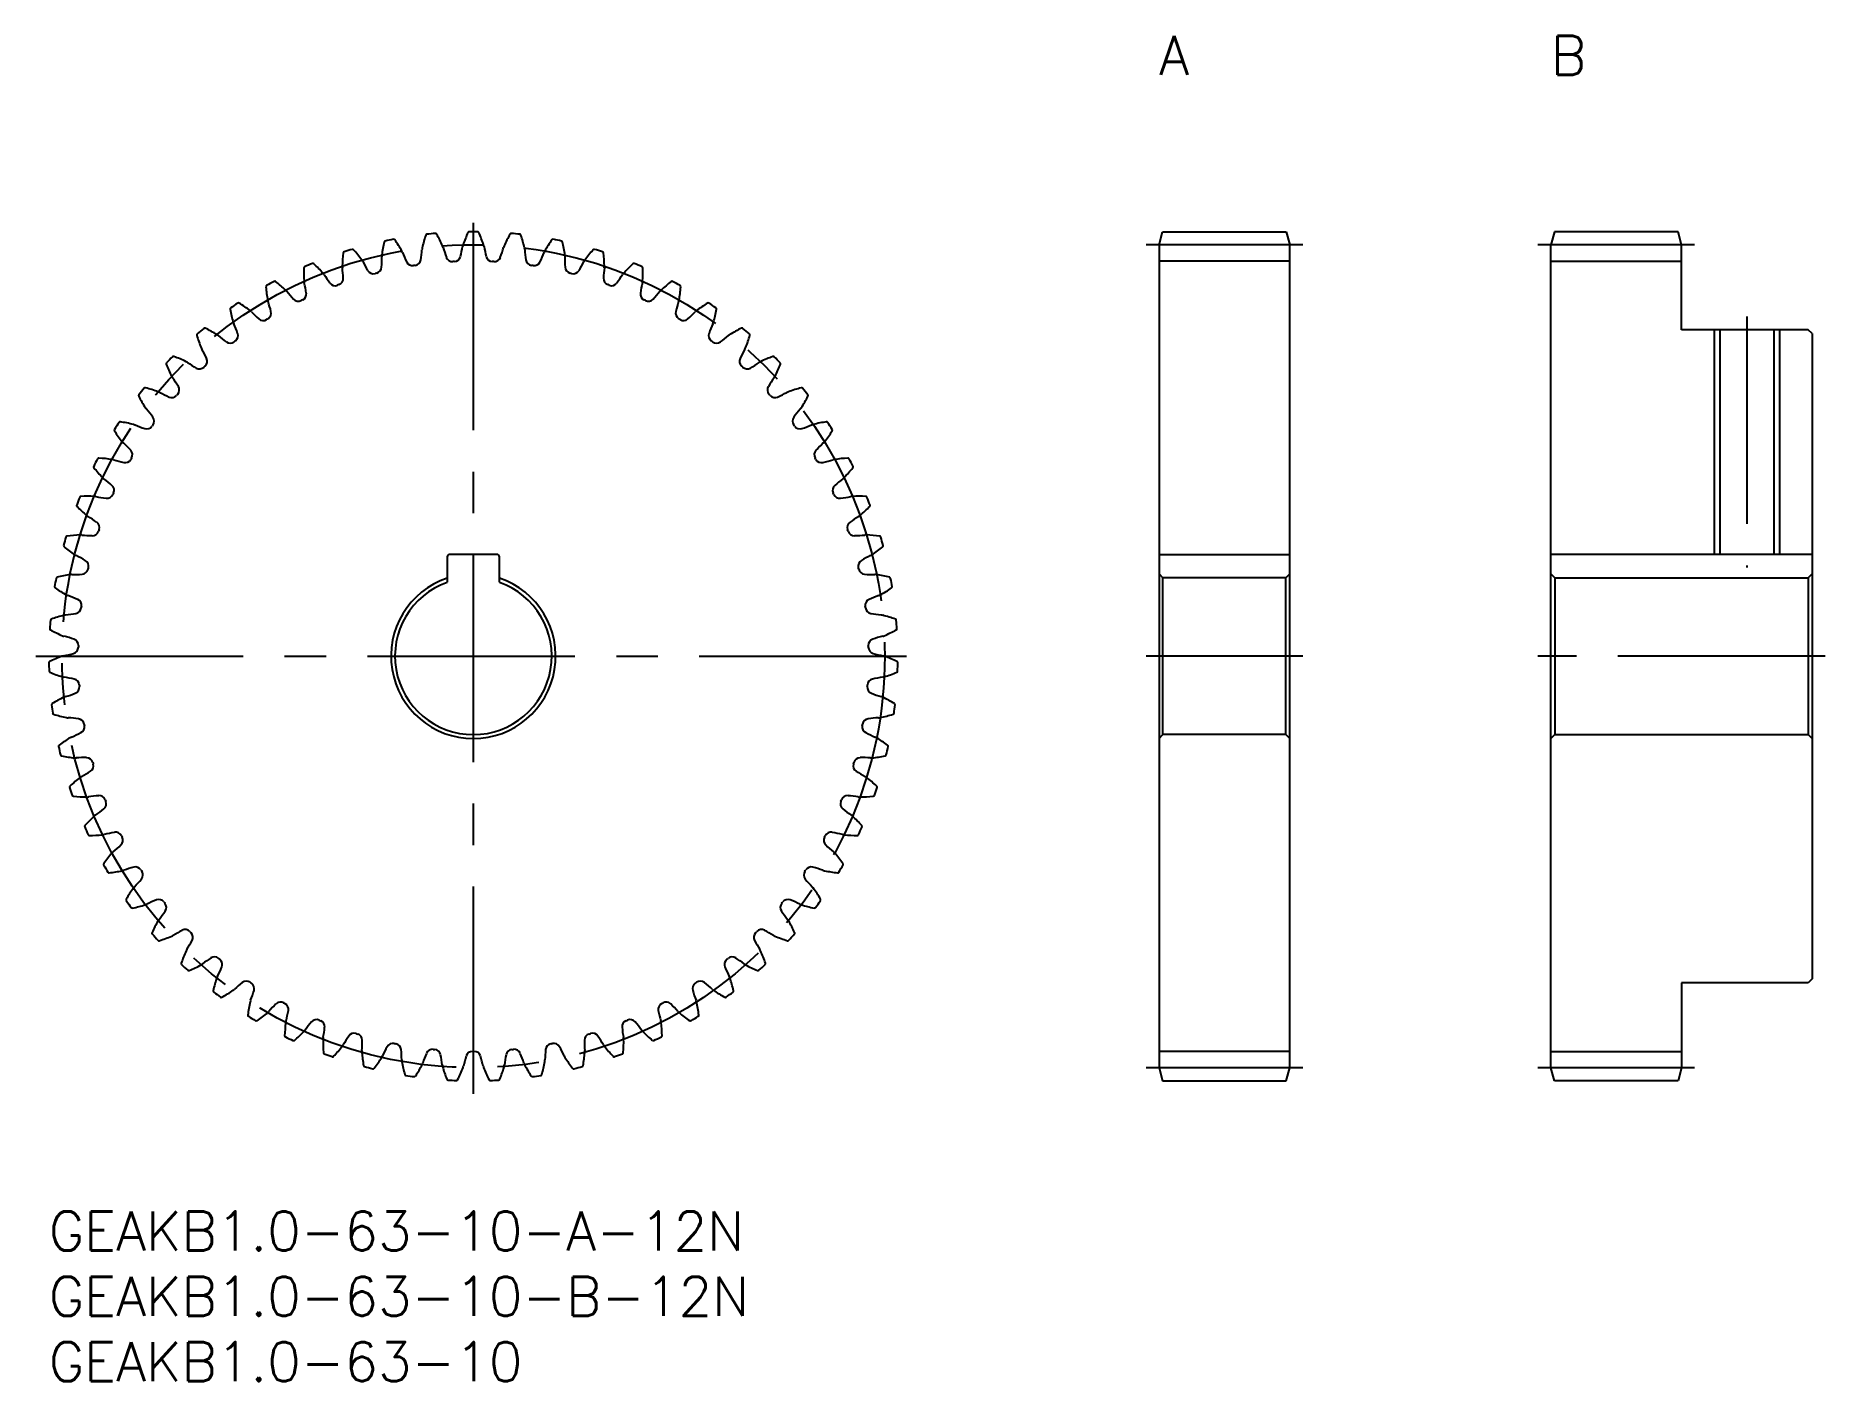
# Model space of a CAD drawing. Extents: x -1 to 136, y -13 to 90.
import ezdxf

# ---------------------------------------------------------------- set-up
doc = ezdxf.new("R2010")
doc.units = 0
doc.header["$LTSCALE"] = 0.5
doc.linetypes.add('CENTER', pattern=[50.8, 31.75, -6.35, 6.35, -6.35])
for name, color, linetype in [('MSM_CENTER', 1, 'CENTER'), ('MSM_CONTINUOUS', 7, 'CONTINUOUS'), ('MSM_NARROW', 5, 'CONTINUOUS'), ('MSM_PART_NUMBER', 7, 'CONTINUOUS')]:
    doc.layers.add(name, color=color, linetype=linetype)
doc.styles.get("Standard").update_dxf_attribs({"font": 'txt.shx', "height": 1, "bigfont": 'bigfont.shx'})

# ---------------------------------------------------------------- blocks, each defined once
blk = doc.blocks.new('*U2')
at = {"layer": 'MSM_PART_NUMBER'}
blk.add_text('GEAKB1.0-63-10-A-12N', height=3, dxfattribs=at).set_placement((0, -3))
blk = doc.blocks.new('*U3')
at = {"layer": 'MSM_PART_NUMBER'}
blk.add_text('GEAKB1.0-63-10-B-12N', height=3, dxfattribs=at).set_placement((0, -8))
blk = doc.blocks.new('*U4')
at = {"layer": 'MSM_PART_NUMBER'}
blk.add_text('GEAKB1.0-63-10', height=3, dxfattribs=at).set_placement((0, -13))
blk = doc.blocks.new('*U5')
at = {"layer": 'MSM_PART_NUMBER'}
blk.add_text('A', height=3, dxfattribs=at).set_placement((85, 87))
blk = doc.blocks.new('*U6')
at = {"layer": 'MSM_PART_NUMBER'}
blk.add_text('B', height=3, dxfattribs=at).set_placement((115, 87))

msp = doc.modelspace()

# ---------------------------------------------------------------- linework, layer by layer
at = {"layer": 'MSM_CENTER'}
for p, q in [((32.5, 9), (32.5, 76)), ((96, 74), (84, 74)), ((126, 74), (114, 74)), ((130, 68.5), (130, 49.3)), ((-1, 42.5), (66, 42.5)), ((96, 42.5), (84, 42.5)), ((136, 42.5), (114, 42.5)), ((96, 11), (84, 11)), ((126, 11), (114, 11))]:
    msp.add_line(p, q, dxfattribs=at)
msp.add_circle((32.5, 42.5), 31.5, dxfattribs=at)
at = {"layer": 'MSM_CONTINUOUS'}
for p, q in [((85, 74), (85.27, 75)), ((85, 74), (85, 11)), ((85.27, 75), (94.73, 75)), ((94.73, 75), (95, 74)), ((95, 11), (95, 74)), ((115.27, 75), (115, 74)), ((115, 11), (115, 74)), ((124.73, 75), (115.27, 75)), ((125, 74), (124.73, 75)), ((125, 67.5), (125, 74)), ((95, 72.75), (85, 72.75)), ((115, 72.75), (125, 72.75)), ((134.7, 67.5), (125, 67.5)), ((127.93, 67.5), (127.93, 50.3)), ((132.07, 67.5), (132.07, 50.3)), ((135, 67.2), (134.7, 67.5)), ((135, 67.2), (135, 17.8)), ((30.5, 50.1), (30.5, 48.16)), ((34.3, 50.3), (30.7, 50.3)), ((34.5, 48.16), (34.5, 50.1)), ((85, 50.3), (95, 50.3)), ((135, 50.3), (115, 50.3)), ((85, 48.8), (85.3, 48.5)), ((85.3, 36.5), (85.3, 48.5)), ((94.7, 48.5), (85.3, 48.5)), ((94.7, 48.5), (95, 48.8)), ((94.7, 36.5), (94.7, 48.5)), ((115.3, 48.5), (115, 48.8)), ((115.3, 48.5), (115.3, 36.5)), ((115.3, 48.5), (134.7, 48.5)), ((135, 48.8), (134.7, 48.5)), ((134.7, 48.5), (134.7, 36.5)), ((85, 36.2), (85.3, 36.5)), ((94.7, 36.5), (85.3, 36.5)), ((94.7, 36.5), (95, 36.2)), ((115.3, 36.5), (115, 36.2)), ((115.3, 36.5), (134.7, 36.5)), ((135, 36.2), (134.7, 36.5)), ((125, 17.5), (125, 11)), ((134.7, 17.5), (125, 17.5)), ((135, 17.8), (134.7, 17.5)), ((95, 12.25), (85, 12.25)), ((85, 11), (85.27, 10)), ((94.73, 10), (95, 11)), ((115, 12.25), (125, 12.25)), ((115.27, 10), (115, 11)), ((125, 11), (124.73, 10)), ((85.27, 10), (94.73, 10)), ((124.73, 10), (115.27, 10))]:
    msp.add_line(p, q, dxfattribs=at)
for centre, radius, start, end in [((35.91, 71.9), 10.5, 167.2944, 172.8571), ((25.76, 74.19), 0.1, 101.9994, 167.2945), ((32.5, 42.5), 32.5, 100.8573, 101.9998), ((26.4, 74.32), 0.1, 35.5627, 100.8573), ((17.94, 68.27), 10.5, 30, 35.5627), ((38.82, 71.42), 10.5, 161.5802, 167.1429), ((28.95, 74.71), 0.1, 96.2851, 161.5802), ((32.5, 42.5), 32.5, 95.143, 96.2855), ((29.6, 74.77), 0.1, 29.8484, 95.143), ((20.58, 69.59), 10.5, 24.2857, 29.8484), ((32.5, 73.73), 0.828, 161.4283, 170.2392), ((41.67, 70.65), 10.5, 155.8659, 161.4286), ((32.18, 74.9), 0.1, 90.5712, 155.8659), ((32.5, 42.5), 32.5, 89.4288, 90.5712), ((32.82, 74.9), 0.1, 24.1341, 89.4288), ((23.33, 70.65), 10.5, 18.5714, 24.1341), ((32.5, 73.73), 0.828, 9.7608, 18.5717), ((44.42, 69.59), 10.5, 150.1516, 155.7143), ((35.4, 74.77), 0.1, 84.857, 150.1516), ((32.5, 42.5), 32.5, 83.7145, 84.857), ((36.05, 74.71), 0.1, 18.4198, 83.7145), ((26.18, 71.42), 10.5, 12.8571, 18.4198), ((47.06, 68.27), 10.5, 144.4373, 150), ((38.6, 74.32), 0.1, 79.1423, 144.4373), ((32.5, 42.5), 32.5, 78.0002, 79.1427), ((39.24, 74.19), 0.1, 12.7056, 78.0002), ((29.09, 71.9), 10.5, 7.1429, 12.7056), ((32.96, 72.1), 10.5, 173.0087, 178.5714), ((22.64, 73.36), 0.1, 107.7141, 173.0088), ((32.5, 42.5), 32.5, 106.5716, 107.7141), ((23.26, 73.55), 0.1, 41.277, 106.5716), ((15.44, 66.69), 10.5, 35.7143, 41.277), ((23.3, 72.34), 0.828, 26.9037, 35.7145), ((32.68, 77.1), 9.69, 206.9035, 211.6005), ((26.31, 73.11), 0.828, 172.8569, 181.6678), ((15.8, 72.8), 9.69, 356.971, 1.668), ((26.31, 73.11), 0.828, 21.1894, 30.0002), ((36.12, 76.91), 9.69, 201.1892, 205.8862), ((27.85, 72.9), 0.5, 205.8862, 278.6936), ((27.98, 72.92), 0.5, 278.4492, 351.2567), ((18.9, 74.31), 9.69, 351.2567, 355.9537), ((29.39, 73.57), 0.828, 167.1426, 175.9535), ((29.39, 73.57), 0.828, 15.4751, 24.2859), ((39.53, 76.38), 9.69, 195.4749, 200.1719), ((30.9, 73.21), 0.5, 200.1719, 272.9793), ((32.5, 42.5), 30.25, 92.735, 92.9793), ((31.03, 73.21), 0.5, 272.7349, 345.5424), ((22.13, 75.51), 9.69, 345.5424, 350.2394), ((42.87, 75.51), 9.69, 189.7606, 194.4576), ((33.97, 73.21), 0.5, 194.4576, 267.265), ((32.5, 42.5), 30.25, 87.0207, 87.265), ((34.1, 73.21), 0.5, 267.0207, 339.8281), ((25.47, 76.38), 9.69, 339.8281, 344.5251), ((35.61, 73.57), 0.828, 155.7141, 164.5249), ((35.61, 73.57), 0.828, 4.0465, 12.8574), ((46.1, 74.31), 9.69, 184.0463, 188.7433), ((37.02, 72.92), 0.5, 188.7433, 261.5508), ((37.15, 72.9), 0.5, 261.3064, 334.1138), ((28.88, 76.91), 9.69, 334.1138, 338.8108), ((38.69, 73.11), 0.828, 149.9998, 158.8106), ((38.69, 73.11), 0.828, 358.3322, 7.1431), ((49.2, 72.8), 9.69, 178.332, 183.029), ((32.32, 77.1), 9.69, 328.3995, 333.0965), ((41.7, 72.34), 0.828, 144.2855, 153.0963), ((49.56, 66.69), 10.5, 138.723, 144.2857), ((41.74, 73.55), 0.1, 73.428, 138.7231), ((32.5, 42.5), 32.5, 72.2859, 73.4284), ((42.36, 73.36), 0.1, 6.9913, 72.2859), ((32.04, 72.1), 10.5, 1.4286, 6.9913), ((19.62, 72.23), 0.1, 113.4284, 178.723), ((30.02, 72), 10.5, 178.723, 184.2857), ((32.5, 42.5), 32.5, 112.2859, 113.4284), ((20.21, 72.48), 0.1, 46.9913, 112.2859), ((13.12, 64.87), 10.5, 41.4286, 46.9913), ((20.37, 71.27), 0.828, 32.6179, 41.4288), ((29.23, 76.95), 9.69, 212.6177, 217.3148), ((22.04, 71.42), 0.5, 289.8778, 2.6852), ((23.3, 72.34), 0.828, 178.5712, 187.3821), ((12.86, 70.99), 9.69, 2.6852, 7.3823), ((24.85, 72.28), 0.5, 211.6005, 284.4079), ((32.5, 42.5), 30.25, 104.1635, 104.4079), ((24.98, 72.32), 0.5, 284.1635, 356.971), ((32.5, 42.5), 30.25, 98.4492, 98.6936), ((32.5, 42.5), 30.25, 81.3064, 81.5508), ((40.02, 72.32), 0.5, 183.029, 255.8365), ((32.5, 42.5), 30.25, 75.5921, 75.8365), ((40.15, 72.28), 0.5, 255.5921, 328.3995), ((52.14, 70.99), 9.69, 172.6177, 177.3148), ((42.96, 71.42), 0.5, 177.3148, 250.1222), ((41.7, 72.34), 0.828, 352.6179, 1.4288), ((35.77, 76.95), 9.69, 322.6852, 327.3823), ((44.63, 71.27), 0.828, 138.5712, 147.3821), ((51.88, 64.87), 10.5, 133.0087, 138.5714), ((44.79, 72.48), 0.1, 67.7141, 133.0088), ((32.5, 42.5), 32.5, 66.5716, 67.7141), ((45.38, 72.23), 0.1, 1.277, 66.5716), ((34.98, 72), 10.5, 355.7143, 1.277), ((16.72, 70.8), 0.1, 119.1423, 184.4373), ((27.09, 71.6), 10.5, 184.4373, 190), ((32.5, 42.5), 32.5, 118.0002, 119.1427), ((17.29, 71.11), 0.1, 52.7056, 118.0002), ((10.99, 62.83), 10.5, 47.1429, 52.7056), ((17.57, 69.92), 0.828, 38.3322, 47.1431), ((25.82, 76.45), 9.69, 218.332, 223.029), ((19.22, 70.23), 0.5, 295.5921, 8.3995), ((20.37, 71.27), 0.828, 184.2855, 193.0963), ((10.12, 68.89), 9.69, 8.3995, 13.0965), ((21.92, 71.37), 0.5, 217.3148, 290.1222), ((32.5, 42.5), 30.25, 109.8778, 110.1222), ((32.5, 42.5), 30.25, 69.8778, 70.1222), ((43.08, 71.37), 0.5, 249.8778, 322.6852), ((45.78, 70.23), 0.5, 171.6005, 244.4079), ((54.88, 68.89), 9.69, 166.9035, 171.6005), ((44.63, 71.27), 0.828, 346.9037, 355.7145), ((39.18, 76.45), 9.69, 316.971, 321.668), ((47.43, 69.92), 0.828, 132.8569, 141.6678), ((54.01, 62.83), 10.5, 127.2944, 132.8571), ((47.71, 71.11), 0.1, 61.9994, 127.2945), ((32.5, 42.5), 32.5, 60.8573, 61.9998), ((37.91, 71.6), 10.5, 350, 355.5627), ((48.28, 70.8), 0.1, 355.5627, 60.8574), ((13.98, 69.09), 0.1, 124.8566, 190.1516), ((24.22, 70.92), 10.5, 190.1516, 195.7143), ((32.5, 42.5), 32.5, 123.7145, 124.857), ((14.52, 69.45), 0.1, 58.4198, 123.7145), ((9.07, 60.59), 10.5, 52.8571, 58.4198), ((14.91, 68.3), 0.828, 44.0465, 52.8574), ((22.47, 75.61), 9.69, 224.0463, 228.7433), ((17.57, 69.92), 0.828, 189.9998, 198.8106), ((7.61, 66.53), 9.69, 14.1138, 18.8108), ((16.52, 68.77), 0.5, 301.3064, 14.1138), ((19.1, 70.18), 0.5, 223.029, 295.8365), ((32.5, 42.5), 30.25, 115.5921, 115.8365), ((32.5, 42.5), 30.25, 64.1635, 64.4079), ((45.9, 70.18), 0.5, 244.1635, 316.971), ((48.48, 68.77), 0.5, 165.8862, 238.6936), ((57.39, 66.53), 9.69, 161.1892, 165.8862), ((47.43, 69.92), 0.828, 341.1894, 350.0002), ((42.53, 75.61), 9.69, 311.2567, 315.9537), ((50.09, 68.3), 0.828, 127.1426, 135.9535), ((55.93, 60.59), 10.5, 121.5802, 127.1429), ((50.48, 69.45), 0.1, 56.2855, 121.5802), ((32.5, 42.5), 32.5, 55.143, 56.2855), ((40.78, 70.92), 10.5, 344.2857, 349.8484), ((51.02, 69.09), 0.1, 349.8484, 55.143), ((11.43, 67.11), 0.1, 130.5712, 195.8659), ((32.5, 42.5), 32.5, 129.4288, 130.5712), ((11.92, 67.53), 0.1, 64.1341, 129.4288), ((7.39, 58.17), 10.5, 58.5714, 64.1341), ((14.91, 68.3), 0.828, 195.7141, 204.5249), ((5.34, 63.93), 9.69, 19.8281, 24.5251), ((13.99, 67.05), 0.5, 307.0207, 19.8281), ((16.41, 68.7), 0.5, 228.7433, 301.5508), ((32.5, 42.5), 30.25, 121.3064, 121.5508), ((32.5, 42.5), 30.25, 58.4492, 58.6936), ((48.59, 68.7), 0.5, 238.4492, 311.2567), ((51.01, 67.05), 0.5, 160.1719, 232.9793), ((59.66, 63.93), 9.69, 155.4749, 160.1719), ((50.09, 68.3), 0.828, 335.4751, 344.2859), ((57.61, 58.17), 10.5, 115.8659, 121.4286), ((53.08, 67.53), 0.1, 50.5712, 115.8659), ((32.5, 42.5), 32.5, 49.4288, 50.5712), ((53.57, 67.11), 0.1, 344.1341, 49.4288), ((21.43, 69.95), 10.5, 195.8659, 201.4286), ((12.43, 66.42), 0.828, 201.4283, 210.2392), ((3.34, 61.12), 9.69, 25.5424, 30.2394), ((12.43, 66.42), 0.828, 49.7608, 58.5717), ((19.22, 74.45), 9.69, 229.7606, 234.4576), ((13.88, 66.97), 0.5, 234.4576, 307.265), ((32.5, 42.5), 30.25, 127.0207, 127.265), ((32.5, 42.5), 30.25, 52.735, 52.9793), ((51.12, 66.97), 0.5, 232.735, 305.5424), ((45.78, 74.45), 9.69, 305.5424, 310.2394), ((52.57, 66.42), 0.828, 121.4284, 130.2392), ((61.66, 61.12), 9.69, 149.7606, 154.4576), ((52.57, 66.42), 0.828, 329.7608, 338.5717), ((43.57, 69.95), 10.5, 338.5714, 344.1341), ((9.08, 64.89), 0.1, 136.2855, 201.5802), ((18.75, 68.72), 10.5, 201.5802, 207.1429), ((32.5, 42.5), 32.5, 135.143, 136.2855), ((9.53, 65.35), 0.1, 69.8484, 135.143), ((5.95, 55.59), 10.5, 64.2857, 69.8484), ((10.15, 64.3), 0.828, 55.4751, 64.2859), ((16.11, 72.97), 9.69, 235.4749, 240.1719), ((11.54, 65), 0.5, 240.1719, 312.9793), ((32.5, 42.5), 30.25, 132.735, 132.9793), ((11.63, 65.09), 0.5, 312.735, 25.5424), ((53.37, 65.09), 0.5, 154.4576, 227.265), ((32.5, 42.5), 30.25, 47.0207, 47.265), ((53.46, 65), 0.5, 227.0207, 299.8281), ((48.89, 72.97), 9.69, 299.8281, 304.5251), ((54.85, 64.3), 0.828, 115.7141, 124.5249), ((59.05, 55.59), 10.5, 110.1516, 115.7143), ((55.47, 65.35), 0.1, 44.857, 110.1516), ((32.5, 42.5), 32.5, 43.7145, 44.857), ((46.25, 68.72), 10.5, 332.8571, 338.4198), ((55.92, 64.89), 0.1, 338.4198, 43.7145), ((7.37, 62.95), 0.1, 75.5627, 140.8573), ((4.78, 52.88), 10.5, 70, 75.5627), ((10.15, 64.3), 0.828, 207.1426, 215.9535), ((1.63, 58.13), 9.69, 31.2567, 35.9537), ((9.49, 62.9), 0.5, 318.4492, 31.2567), ((55.51, 62.9), 0.5, 148.7433, 221.5508), ((63.37, 58.13), 9.69, 144.0463, 148.7433), ((54.85, 64.3), 0.828, 324.0465, 332.8574), ((60.22, 52.88), 10.5, 104.4373, 110), ((57.63, 62.95), 0.1, 39.1427, 104.4373), ((6.97, 62.45), 0.1, 141.9998, 207.2945), ((16.21, 67.22), 10.5, 207.2944, 212.8571), ((32.5, 42.5), 32.5, 140.8573, 141.9998), ((8.09, 61.97), 0.828, 61.1894, 70.0002), ((13.16, 71.19), 9.69, 241.1892, 245.8862), ((9.4, 62.8), 0.5, 245.8862, 318.6936), ((32.5, 42.5), 30.25, 138.4492, 138.6936), ((32.5, 42.5), 30.25, 41.3064, 41.5508), ((55.6, 62.8), 0.5, 221.3064, 294.1138), ((51.84, 71.19), 9.69, 294.1138, 298.8108), ((56.91, 61.97), 0.828, 109.9998, 118.8106), ((48.79, 67.22), 10.5, 327.1429, 332.7056), ((32.5, 42.5), 32.5, 38.0002, 39.1427), ((58.03, 62.45), 0.1, 332.7056, 38.0002), ((32.5, 42.5), 32.5, 146.5716, 147.7141), ((5.46, 60.35), 0.1, 81.277, 146.5716), ((3.88, 50.07), 10.5, 75.7143, 81.277), ((8.09, 61.97), 0.828, 212.8569, 221.6678), ((0.23, 54.97), 9.69, 36.971, 41.668), ((7.57, 60.5), 0.5, 324.1635, 36.971), ((57.43, 60.5), 0.5, 143.029, 215.8365), ((64.77, 54.97), 9.69, 138.332, 143.029), ((56.91, 61.97), 0.828, 318.3322, 327.1431), ((61.12, 50.07), 10.5, 98.723, 104.2857), ((59.54, 60.35), 0.1, 33.4284, 98.723), ((32.5, 42.5), 32.5, 32.2859, 33.4284), ((5.11, 59.81), 0.1, 147.7141, 213.0087), ((13.83, 65.47), 10.5, 213.0087, 218.5714), ((6.27, 59.44), 0.828, 218.5712, 227.3821), ((6.27, 59.44), 0.828, 66.9037, 75.7145), ((10.4, 69.12), 9.69, 246.9035, 251.6005), ((7.49, 60.4), 0.5, 251.6005, 324.4079), ((32.5, 42.5), 30.25, 144.1635, 144.4079), ((32.5, 42.5), 30.25, 35.5921, 35.8365), ((57.51, 60.4), 0.5, 215.5921, 288.3995), ((54.6, 69.12), 9.69, 288.3995, 293.0965), ((58.73, 59.44), 0.828, 104.2855, 113.0963), ((58.73, 59.44), 0.828, 312.6179, 321.4288), ((51.17, 65.47), 10.5, 321.4286, 326.9913), ((59.89, 59.81), 0.1, 326.9913, 32.2859), ((32.5, 42.5), 32.5, 152.2859, 153.4284), ((3.82, 57.57), 0.1, 86.9913, 152.2859), ((3.27, 47.18), 10.5, 81.4286, 86.9913), ((4.71, 56.75), 0.828, 72.6179, 81.4288), ((-0.85, 51.7), 9.69, 42.6852, 47.3823), ((5.84, 57.82), 0.5, 257.3148, 330.1222), ((5.9, 57.93), 0.5, 329.8778, 42.6852), ((32.5, 42.5), 30.25, 149.8778, 150.1222), ((59.1, 57.93), 0.5, 137.3148, 210.1222), ((32.5, 42.5), 30.25, 29.8778, 30.1222), ((65.85, 51.7), 9.69, 132.6177, 137.3148), ((59.16, 57.82), 0.5, 209.8778, 282.6852), ((60.29, 56.75), 0.828, 98.5712, 107.3821), ((61.73, 47.18), 10.5, 93.0087, 98.5714), ((61.18, 57.57), 0.1, 27.7141, 93.0088), ((32.5, 42.5), 32.5, 26.5716, 27.7141), ((3.52, 56.99), 0.1, 153.4284, 218.723), ((11.64, 63.5), 10.5, 218.723, 224.2857), ((7.86, 66.79), 9.69, 252.6177, 257.3148), ((57.14, 66.79), 9.69, 282.6852, 287.3823), ((53.36, 63.5), 10.5, 315.7143, 321.277), ((61.48, 56.99), 0.1, 321.277, 26.5716), ((4.71, 56.75), 0.828, 224.2855, 233.0963), ((-1.6, 48.33), 9.69, 48.3995, 53.0965), ((4.44, 55.09), 0.5, 263.029, 335.8365), ((4.5, 55.21), 0.5, 335.5921, 48.3995), ((32.5, 42.5), 30.25, 155.5921, 155.8365), ((60.5, 55.21), 0.5, 131.6005, 204.4079), ((32.5, 42.5), 30.25, 24.1635, 24.4079), ((60.56, 55.09), 0.5, 204.1635, 276.971), ((66.6, 48.33), 9.69, 126.9035, 131.6005), ((60.29, 56.75), 0.828, 306.9037, 315.7145), ((2.22, 54.04), 0.1, 159.1427, 224.4373), ((32.5, 42.5), 32.5, 158.0002, 159.1427), ((9.65, 61.32), 10.5, 224.4373, 230), ((2.46, 54.64), 0.1, 92.7056, 158.0002), ((2.95, 44.25), 10.5, 87.1429, 92.7056), ((3.43, 53.91), 0.828, 78.3322, 87.1431), ((5.56, 64.21), 9.69, 258.332, 263.029), ((59.44, 64.21), 9.69, 276.971, 281.668), ((61.57, 53.91), 0.828, 92.8569, 101.6678), ((62.05, 44.25), 10.5, 87.2944, 92.8571), ((55.35, 61.32), 10.5, 310, 315.5627), ((62.54, 54.64), 0.1, 21.9998, 87.2945), ((32.5, 42.5), 32.5, 20.8573, 21.9998), ((62.78, 54.04), 0.1, 315.5627, 20.8574), ((3.43, 53.91), 0.828, 229.9998, 238.8106), ((-2.02, 44.91), 9.69, 54.1138, 58.8108), ((3.33, 52.23), 0.5, 268.7433, 341.5508), ((3.37, 52.36), 0.5, 341.3064, 54.1138), ((32.5, 42.5), 30.25, 161.3064, 161.5508), ((61.63, 52.36), 0.5, 125.8862, 198.6936), ((32.5, 42.5), 30.25, 18.4492, 18.6936), ((61.67, 52.23), 0.5, 198.4492, 271.2567), ((67.02, 44.91), 9.69, 121.1892, 125.8862), ((61.57, 53.91), 0.828, 301.1894, 310.0002), ((32.5, 42.5), 32.5, 163.7145, 164.857), ((1.23, 50.96), 0.1, 164.857, 230.1516), ((7.89, 58.95), 10.5, 230.1516, 235.7143), ((1.4, 51.59), 0.1, 98.4198, 163.7145), ((2.92, 41.3), 10.5, 92.8571, 98.4198), ((2.44, 50.96), 0.828, 84.0465, 92.8574), ((3.53, 61.42), 9.69, 264.0463, 268.7433), ((61.47, 61.42), 9.69, 271.2567, 275.9537), ((62.56, 50.96), 0.828, 87.1426, 95.9535), ((62.08, 41.3), 10.5, 81.5802, 87.1429), ((57.11, 58.95), 10.5, 304.2857, 309.8484), ((63.6, 51.59), 0.1, 16.2855, 81.5802), ((32.5, 42.5), 32.5, 15.143, 16.2855), ((63.77, 50.96), 0.1, 309.8484, 15.1431), ((2.44, 50.96), 0.828, 235.7141, 244.5249), ((-2.08, 41.46), 9.69, 59.8281, 64.5251), ((2.54, 49.41), 0.5, 347.0207, 59.8281), ((30.7, 50.1), 0.2, 90, 180), ((34.3, 50.1), 0.2, 0, 90), ((62.46, 49.41), 0.5, 120.1719, 192.9793), ((67.08, 41.46), 9.69, 115.4749, 120.1719), ((62.56, 50.96), 0.828, 295.4751, 304.2859), ((32.5, 42.5), 32.5, 169.4288, 170.5712), ((0.65, 48.44), 0.1, 104.1341, 169.4288), ((3.19, 38.36), 10.5, 98.5714, 104.1341), ((1.75, 47.92), 0.828, 89.7608, 98.5717), ((1.79, 58.44), 9.69, 269.7606, 274.4576), ((2.51, 49.28), 0.5, 274.4576, 347.265), ((32.5, 42.5), 30.25, 167.0207, 167.265), ((32.5, 42.5), 6.3, 108.5094, 71.4906), ((32.5, 42.5), 6, 109.4712, 70.5288), ((32.5, 42.5), 30.25, 12.735, 12.9793), ((62.49, 49.28), 0.5, 192.735, 265.5424), ((63.21, 58.44), 9.69, 265.5424, 270.2394), ((63.25, 47.92), 0.828, 81.4284, 90.2392), ((61.81, 38.36), 10.5, 75.8659, 81.4286), ((64.35, 48.44), 0.1, 10.5709, 75.8659), ((32.5, 42.5), 32.5, 9.4288, 10.5712), ((0.54, 47.81), 0.1, 170.5712, 235.8659), ((6.37, 56.42), 10.5, 235.8659, 241.4286), ((1.75, 47.92), 0.828, 241.4284, 250.2392), ((-1.81, 38.02), 9.69, 65.5424, 70.2394), ((2, 46.39), 0.5, 352.735, 65.5424), ((63, 46.39), 0.5, 114.4576, 187.265), ((66.81, 38.02), 9.69, 109.7606, 114.4576), ((63.25, 47.92), 0.828, 289.7608, 298.5717), ((58.63, 56.42), 10.5, 298.5714, 304.1341), ((64.46, 47.81), 0.1, 304.1341, 9.4288), ((32.5, 42.5), 32.5, 175.143, 176.2855), ((0.22, 45.24), 0.1, 109.8484, 175.143), ((3.75, 35.46), 10.5, 104.2857, 109.8484), ((1.36, 44.83), 0.828, 95.4751, 104.2859), ((0.36, 55.31), 9.69, 275.4749, 280.1719), ((1.98, 46.26), 0.5, 280.1719, 352.9793), ((32.5, 42.5), 30.25, 172.735, 172.9793), ((32.5, 42.5), 30.25, 7.0207, 7.265), ((63.02, 46.26), 0.5, 187.0207, 259.8281), ((64.64, 55.31), 9.69, 259.8281, 264.5251), ((63.64, 44.83), 0.828, 75.7141, 84.5249), ((61.25, 35.46), 10.5, 70.1516, 75.7143), ((64.78, 45.24), 0.1, 4.857, 70.1516), ((32.5, 42.5), 32.5, 3.7145, 4.857), ((0.17, 44.6), 0.1, 176.2855, 241.5802), ((5.12, 53.75), 10.5, 241.5802, 247.1429), ((1.36, 44.83), 0.828, 247.1426, 255.9535), ((-1.19, 34.63), 9.69, 71.2567, 75.9537), ((66.19, 34.63), 9.69, 104.0463, 108.7433), ((63.64, 44.83), 0.828, 284.0465, 292.8574), ((59.88, 53.75), 10.5, 292.8571, 298.4198), ((64.83, 44.6), 0.1, 298.4198, 3.7145), ((4.59, 32.63), 10.5, 110, 115.5627), ((1.28, 41.72), 0.828, 101.1894, 110.0002), ((-0.76, 52.04), 9.69, 281.1892, 285.8862), ((1.76, 43.2), 0.5, 285.8862, 358.6936), ((1.76, 43.33), 0.5, 358.4492, 71.2567), ((32.5, 42.5), 30.25, 178.4492, 178.6936), ((63.24, 43.33), 0.5, 108.7433, 181.5508), ((32.5, 42.5), 30.25, 1.3064, 1.5508), ((63.24, 43.2), 0.5, 181.3064, 254.1138), ((65.76, 52.04), 9.69, 254.1138, 258.8108), ((63.72, 41.72), 0.828, 69.9998, 78.8106), ((60.41, 32.63), 10.5, 64.4373, 70), ((0.1, 42.02), 0.1, 115.5627, 180.8573), ((32.5, 42.5), 32.5, 180.8573, 181.9998), ((0.12, 41.37), 0.1, 181.9994, 247.2945), ((4.13, 50.96), 10.5, 247.2944, 252.8571), ((60.87, 50.96), 10.5, 287.1429, 292.7056), ((64.88, 41.37), 0.1, 292.7056, 358.0002), ((64.9, 42.02), 0.1, 359.1423, 64.4373), ((32.5, 42.5), 32.5, 358.0002, 359.1427), ((1.28, 41.72), 0.828, 252.8569, 261.6678), ((-0.24, 31.31), 9.69, 76.971, 81.668), ((1.83, 40.27), 0.5, 4.1635, 76.971), ((1.84, 40.14), 0.5, 291.6005, 4.4079), ((32.5, 42.5), 30.25, 184.1635, 184.4079), ((32.5, 42.5), 30.25, 355.5921, 355.8365), ((63.16, 40.14), 0.5, 175.5921, 248.3995), ((63.17, 40.27), 0.5, 103.029, 175.8365), ((65.24, 31.31), 9.69, 98.332, 103.029), ((63.72, 41.72), 0.828, 278.3322, 287.1431), ((0.31, 38.79), 0.1, 121.277, 186.5716), ((32.5, 42.5), 32.5, 186.5716, 187.7141), ((5.71, 29.9), 10.5, 115.7143, 121.277), ((1.52, 38.62), 0.828, 106.9037, 115.7145), ((-1.54, 48.68), 9.69, 286.9035, 291.6005), ((66.54, 48.68), 9.69, 248.3995, 253.0965), ((63.48, 38.62), 0.828, 64.2855, 73.0963), ((59.29, 29.9), 10.5, 58.723, 64.2857), ((32.5, 42.5), 32.5, 352.2859, 353.4284), ((64.69, 38.79), 0.1, 353.4284, 58.723), ((0.39, 38.15), 0.1, 187.7137, 253.0087), ((3.43, 48.1), 10.5, 253.0087, 258.5714), ((1.52, 38.62), 0.828, 258.5712, 267.3821), ((1.04, 28.11), 9.69, 82.6852, 87.3823), ((2.21, 37.22), 0.5, 9.8778, 82.6852), ((2.23, 37.1), 0.5, 297.3148, 10.1222), ((32.5, 42.5), 30.25, 189.8778, 190.1222), ((62.77, 37.1), 0.5, 169.8778, 242.6852), ((32.5, 42.5), 30.25, 349.8778, 350.1222), ((62.79, 37.22), 0.5, 97.3148, 170.1222), ((63.96, 28.11), 9.69, 92.6177, 97.3148), ((63.48, 38.62), 0.828, 272.6179, 281.4288), ((61.57, 48.1), 10.5, 281.4286, 286.9913), ((64.61, 38.15), 0.1, 286.9913, 352.2859), ((0.84, 35.61), 0.1, 126.9913, 192.2859), ((7.1, 27.3), 10.5, 121.4286, 126.9913), ((2.06, 35.55), 0.828, 112.6179, 121.4288), ((-1.99, 45.26), 9.69, 292.6177, 297.3148), ((66.99, 45.26), 9.69, 242.6852, 247.3823), ((62.94, 35.55), 0.828, 58.5712, 67.3821), ((57.9, 27.3), 10.5, 53.0087, 58.5714), ((64.16, 35.61), 0.1, 347.7137, 53.0088), ((32.5, 42.5), 32.5, 192.2859, 193.4284), ((0.99, 34.98), 0.1, 193.428, 258.723), ((3.02, 45.17), 10.5, 258.723, 264.2857), ((2.06, 35.55), 0.828, 264.2855, 273.0963), ((2.62, 25.05), 9.69, 88.3995, 93.0965), ((2.88, 34.23), 0.5, 15.5921, 88.3995), ((32.5, 42.5), 30.25, 195.5921, 195.8365), ((32.5, 42.5), 30.25, 344.1635, 344.4079), ((62.12, 34.23), 0.5, 91.6005, 164.4079), ((62.38, 25.05), 9.69, 86.9035, 91.6005), ((62.94, 35.55), 0.828, 266.9037, 275.7145), ((61.98, 45.17), 10.5, 275.7143, 281.277), ((64.01, 34.98), 0.1, 281.277, 346.5716), ((32.5, 42.5), 32.5, 346.5716, 347.7141), ((8.74, 24.85), 10.5, 127.1429, 132.7056), ((2.9, 32.55), 0.828, 118.3322, 127.1431), ((-2.09, 41.82), 9.69, 298.332, 303.029), ((2.92, 34.11), 0.5, 303.029, 15.8365), ((62.08, 34.11), 0.5, 164.1635, 236.971), ((67.09, 41.82), 9.69, 236.971, 241.668), ((62.1, 32.55), 0.828, 52.8569, 61.6678), ((56.26, 24.85), 10.5, 47.2944, 52.8571), ((1.69, 32.49), 0.1, 132.7056, 198.0002), ((32.5, 42.5), 32.5, 198.0002, 199.1427), ((1.89, 31.88), 0.1, 199.1431, 264.4373), ((2.9, 42.23), 10.5, 264.4373, 270), ((2.9, 32.55), 0.828, 269.9998, 278.8106), ((4.51, 22.16), 9.69, 94.1138, 98.8108), ((3.85, 31.33), 0.5, 21.3064, 94.1138), ((61.15, 31.33), 0.5, 85.8862, 158.6936), ((60.49, 22.16), 9.69, 81.1892, 85.8862), ((62.1, 32.55), 0.828, 261.1894, 270.0002), ((62.1, 42.23), 10.5, 270, 275.5627), ((63.11, 31.88), 0.1, 275.5627, 340.8573), ((32.5, 42.5), 32.5, 340.8573, 341.9998), ((63.31, 32.49), 0.1, 341.9994, 47.2945), ((10.62, 22.57), 10.5, 132.8571, 138.4198), ((4.04, 29.66), 0.828, 124.0465, 132.8574), ((-1.85, 38.37), 9.69, 304.0463, 308.7433), ((3.9, 31.2), 0.5, 308.7433, 21.5508), ((32.5, 42.5), 30.25, 201.3064, 201.5508), ((61.1, 31.2), 0.5, 158.4492, 231.2567), ((32.5, 42.5), 30.25, 338.4492, 338.6936), ((66.85, 38.37), 9.69, 231.2567, 235.9537), ((60.96, 29.66), 0.828, 47.1426, 55.9535), ((54.38, 22.57), 10.5, 41.5802, 47.1429), ((2.84, 29.47), 0.1, 138.4198, 203.7145), ((32.5, 42.5), 32.5, 203.7145, 204.857), ((3.1, 28.88), 0.1, 204.8573, 270.1516), ((3.07, 39.28), 10.5, 270.1516, 275.7143), ((4.04, 29.66), 0.828, 275.7141, 284.5249), ((6.68, 19.47), 9.69, 99.8281, 104.5251), ((5.11, 28.53), 0.5, 27.0207, 99.8281), ((59.89, 28.53), 0.5, 80.1719, 152.9793), ((58.32, 19.47), 9.69, 75.4749, 80.1719), ((60.96, 29.66), 0.828, 255.4751, 264.2859), ((61.93, 39.28), 10.5, 264.2857, 269.8484), ((61.9, 28.88), 0.1, 269.8484, 335.143), ((32.5, 42.5), 32.5, 335.143, 336.2855), ((62.16, 29.47), 0.1, 336.2851, 41.5802), ((12.71, 20.49), 10.5, 138.5714, 144.1341), ((5.46, 26.89), 0.828, 129.7608, 138.5717), ((-1.27, 34.97), 9.69, 309.7606, 314.4576), ((5.17, 28.41), 0.5, 314.4576, 27.265), ((32.5, 42.5), 30.25, 207.0207, 207.265), ((59.83, 28.41), 0.5, 152.735, 225.5424), ((32.5, 42.5), 30.25, 332.735, 332.9793), ((66.27, 34.97), 9.69, 225.5424, 230.2394), ((59.54, 26.89), 0.828, 41.4284, 50.2392), ((52.29, 20.49), 10.5, 35.8659, 41.4286), ((4.28, 26.58), 0.1, 144.1341, 209.4288), ((32.5, 42.5), 32.5, 209.4288, 210.5712), ((3.54, 36.37), 10.5, 275.8659, 281.4286), ((5.46, 26.89), 0.828, 281.4284, 290.2392), ((9.1, 17.02), 9.69, 105.5424, 110.2394), ((6.63, 25.87), 0.5, 32.735, 105.5424), ((32.5, 42.5), 30.25, 212.735, 212.9793), ((6.7, 25.76), 0.5, 320.1719, 32.9793), ((58.3, 25.76), 0.5, 147.0207, 219.8281), ((32.5, 42.5), 30.25, 327.0207, 327.265), ((58.37, 25.87), 0.5, 74.4576, 147.265), ((55.9, 17.02), 9.69, 69.7606, 74.4576), ((59.54, 26.89), 0.828, 249.7608, 258.5717), ((61.46, 36.37), 10.5, 258.5714, 264.1341), ((32.5, 42.5), 32.5, 329.4288, 330.5712), ((60.72, 26.58), 0.1, 330.5709, 35.8659), ((4.6, 26.02), 0.1, 210.5709, 275.8659), ((15, 18.63), 10.5, 144.2857, 149.8484), ((7.15, 24.27), 0.828, 135.4751, 144.2859), ((-0.35, 31.65), 9.69, 315.4749, 320.1719), ((65.35, 31.65), 9.69, 219.8281, 224.5251), ((57.85, 24.27), 0.828, 35.7141, 44.5249), ((50, 18.63), 10.5, 30.1516, 35.7143), ((60.4, 26.02), 0.1, 264.1341, 329.4288), ((6.01, 23.85), 0.1, 149.8484, 215.143), ((32.5, 42.5), 32.5, 215.143, 216.2855), ((4.3, 33.51), 10.5, 281.5802, 287.1429), ((7.15, 24.27), 0.828, 287.1426, 295.9535), ((11.75, 14.81), 9.69, 111.2567, 115.9537), ((8.42, 23.38), 0.5, 38.4492, 111.2567), ((32.5, 42.5), 30.25, 218.4492, 218.6936), ((8.5, 23.28), 0.5, 325.8862, 38.6936), ((56.5, 23.28), 0.5, 141.3064, 214.1138), ((32.5, 42.5), 30.25, 321.3064, 321.5508), ((56.58, 23.38), 0.5, 68.7433, 141.5508), ((53.25, 14.81), 9.69, 64.0463, 68.7433), ((57.85, 24.27), 0.828, 244.0465, 252.8574), ((60.7, 33.51), 10.5, 252.8571, 258.4198), ((32.5, 42.5), 32.5, 323.7145, 324.857), ((58.99, 23.85), 0.1, 324.8566, 30.1516), ((6.38, 23.33), 0.1, 216.2851, 281.5802), ((17.46, 17), 10.5, 150, 155.5627), ((9.09, 21.84), 0.828, 141.1894, 150.0002), ((0.89, 28.43), 9.69, 321.1892, 325.8862), ((64.11, 28.43), 9.69, 214.1138, 218.8108), ((55.91, 21.84), 0.828, 29.9998, 38.8106), ((47.54, 17), 10.5, 24.4373, 30), ((58.62, 23.33), 0.1, 258.4198, 323.7145), ((7.99, 21.3), 0.1, 155.5627, 220.8573), ((32.5, 42.5), 32.5, 220.8573, 221.9998), ((8.42, 20.82), 0.1, 221.9994, 287.2945), ((5.33, 30.75), 10.5, 287.2944, 292.8571), ((9.09, 21.84), 0.828, 292.8569, 301.6678), ((14.61, 12.88), 9.69, 116.971, 121.668), ((10.44, 21.08), 0.5, 44.1635, 116.971), ((2.45, 25.35), 9.69, 326.9035, 331.6005), ((32.5, 42.5), 30.25, 224.1635, 224.4079), ((10.53, 20.98), 0.5, 331.6005, 44.4079), ((54.47, 20.98), 0.5, 135.5921, 208.3995), ((62.55, 25.35), 9.69, 208.3995, 213.0965), ((32.5, 42.5), 30.25, 315.5921, 315.8365), ((54.56, 21.08), 0.5, 63.029, 135.8365), ((50.39, 12.88), 9.69, 58.332, 63.029), ((55.91, 21.84), 0.828, 238.3322, 247.1431), ((59.67, 30.75), 10.5, 247.1429, 252.7056), ((56.58, 20.82), 0.1, 252.7056, 318.0002), ((32.5, 42.5), 32.5, 318.0002, 319.1427), ((57.01, 21.3), 0.1, 319.1423, 24.4373), ((20.08, 15.63), 10.5, 155.7143, 161.277), ((11.26, 19.61), 0.828, 146.9037, 155.7145), ((17.65, 11.25), 9.69, 122.6852, 127.3823), ((12.68, 18.99), 0.5, 49.8778, 122.6852), ((32.5, 42.5), 30.25, 229.8778, 230.1222), ((12.78, 18.9), 0.5, 337.3148, 50.1222), ((52.22, 18.9), 0.5, 129.8778, 202.6852), ((32.5, 42.5), 30.25, 309.8778, 310.1222), ((52.32, 18.99), 0.5, 57.3148, 130.1222), ((47.35, 11.25), 9.69, 52.6177, 57.3148), ((53.74, 19.61), 0.828, 24.2855, 33.0963), ((44.92, 15.63), 10.5, 18.723, 24.2857), ((10.23, 18.97), 0.1, 161.277, 226.5716), ((32.5, 42.5), 32.5, 226.5716, 227.7141), ((10.7, 18.53), 0.1, 227.7137, 293.0088), ((6.64, 28.1), 10.5, 293.0087, 298.5714), ((11.26, 19.61), 0.828, 298.5712, 307.3821), ((22.81, 14.53), 10.5, 161.4286, 166.9913), ((13.65, 17.61), 0.828, 152.6179, 161.4288), ((4.3, 22.45), 9.69, 332.6177, 337.3148), ((60.7, 22.45), 9.69, 202.6852, 207.3823), ((51.35, 17.61), 0.828, 18.5712, 27.3821), ((42.19, 14.53), 10.5, 13.0087, 18.5714), ((53.74, 19.61), 0.828, 232.6179, 241.4288), ((58.36, 28.1), 10.5, 241.4286, 246.9913), ((54.3, 18.53), 0.1, 246.9913, 312.2859), ((32.5, 42.5), 32.5, 312.2859, 313.4284), ((54.77, 18.97), 0.1, 313.428, 18.723), ((12.68, 16.87), 0.1, 166.9913, 232.2859), ((32.5, 42.5), 32.5, 232.2859, 233.4284), ((8.2, 25.6), 10.5, 298.723, 304.2857), ((13.65, 17.61), 0.828, 304.2855, 313.0963), ((20.83, 9.93), 9.69, 128.3995, 133.0965), ((15.12, 17.13), 0.5, 55.5921, 128.3995), ((32.5, 42.5), 30.25, 235.5921, 235.8365), ((6.44, 19.74), 9.69, 338.332, 343.029), ((15.23, 17.06), 0.5, 343.029, 55.8365), ((49.77, 17.06), 0.5, 124.1635, 196.971), ((58.56, 19.74), 9.69, 196.971, 201.668), ((32.5, 42.5), 30.25, 304.1635, 304.4079), ((49.88, 17.13), 0.5, 51.6005, 124.4079), ((44.17, 9.93), 9.69, 46.9035, 51.6005), ((51.35, 17.61), 0.828, 226.9037, 235.7145), ((56.8, 25.6), 10.5, 235.7143, 241.277), ((32.5, 42.5), 32.5, 306.5716, 307.7141), ((52.32, 16.87), 0.1, 307.7137, 13.0088), ((13.2, 16.48), 0.1, 233.428, 298.723), ((25.65, 13.7), 10.5, 167.1429, 172.7056), ((16.22, 15.85), 0.828, 158.3322, 167.1431), ((10, 23.26), 10.5, 304.4373, 310), ((16.22, 15.85), 0.828, 309.9998, 318.8106), ((24.13, 8.93), 9.69, 134.1138, 138.8108), ((17.74, 15.53), 0.5, 61.3064, 134.1138), ((32.5, 42.5), 30.25, 241.3064, 241.5508), ((17.85, 15.46), 0.5, 348.7433, 61.5508), ((8.84, 17.26), 9.69, 344.0463, 348.7433), ((47.15, 15.46), 0.5, 118.4492, 191.2567), ((56.16, 17.26), 9.69, 191.2567, 195.9537), ((32.5, 42.5), 30.25, 298.4492, 298.6936), ((47.26, 15.53), 0.5, 45.8862, 118.6936), ((40.87, 8.93), 9.69, 41.1892, 45.8862), ((48.78, 15.85), 0.828, 221.1894, 230.0002), ((55, 23.26), 10.5, 230, 235.5627), ((48.78, 15.85), 0.828, 12.8569, 21.6678), ((39.35, 13.7), 10.5, 7.2944, 12.8571), ((51.8, 16.48), 0.1, 241.277, 306.5716), ((15.33, 15.02), 0.1, 172.7056, 238.0002), ((32.5, 42.5), 32.5, 238.0002, 239.1427), ((15.88, 14.69), 0.1, 239.1427, 304.4373), ((28.55, 13.16), 10.5, 172.8571, 178.4198), ((18.95, 14.37), 0.828, 164.0465, 172.8574), ((12.03, 21.12), 10.5, 310.1516, 315.7143), ((18.95, 14.37), 0.828, 315.7141, 324.5249), ((27.52, 8.26), 9.69, 139.8281, 144.5251), ((20.5, 14.19), 0.5, 67.0207, 139.8281), ((32.5, 42.5), 30.25, 247.0207, 247.265), ((20.62, 14.14), 0.5, 354.4576, 67.265), ((11.47, 15.03), 9.69, 349.7606, 354.4576), ((44.38, 14.14), 0.5, 112.735, 185.5424), ((53.53, 15.03), 9.69, 185.5424, 190.2394), ((32.5, 42.5), 30.25, 292.735, 292.9793), ((44.5, 14.19), 0.5, 40.1719, 112.9793), ((37.48, 8.26), 9.69, 35.4749, 40.1719), ((46.05, 14.37), 0.828, 215.4751, 224.2859), ((52.97, 21.12), 10.5, 224.2857, 229.8484), ((46.05, 14.37), 0.828, 7.1426, 15.9535), ((36.45, 13.16), 10.5, 1.5802, 7.1429), ((49.12, 14.69), 0.1, 235.5627, 300.8573), ((32.5, 42.5), 32.5, 300.8573, 301.9998), ((49.67, 15.02), 0.1, 301.9994, 7.2945), ((18.15, 13.45), 0.1, 178.4198, 243.7145), ((32.5, 42.5), 32.5, 243.7145, 244.857), ((18.73, 13.17), 0.1, 244.8566, 310.1516), ((21.82, 13.16), 0.828, 169.7608, 178.5717), ((31.49, 12.92), 10.5, 178.5714, 184.1341), ((14.26, 19.19), 10.5, 315.8659, 321.4286), ((21.82, 13.16), 0.828, 321.4283, 330.2392), ((30.95, 7.93), 9.69, 145.5424, 150.2394), ((23.37, 13.14), 0.5, 72.735, 145.5424), ((32.5, 42.5), 30.25, 252.735, 252.9793), ((23.5, 13.1), 0.5, 0.1719, 72.9793), ((14.31, 13.07), 9.69, 355.4749, 0.1719), ((34.4, 7.95), 9.69, 151.2567, 155.9537), ((26.34, 12.37), 0.5, 78.4492, 151.2567), ((32.5, 42.5), 30.25, 258.4492, 258.6936), ((26.47, 12.35), 0.5, 5.8862, 78.6936), ((17.33, 11.4), 9.69, 1.1892, 5.8862), ((29.37, 11.91), 0.5, 84.1635, 156.971), ((32.5, 42.5), 30.25, 264.1635, 264.4079), ((29.5, 11.9), 0.5, 11.6005, 84.4079), ((35.5, 11.9), 0.5, 95.5921, 168.3995), ((32.5, 42.5), 30.25, 275.5921, 275.8365), ((35.63, 11.91), 0.5, 23.029, 95.8365), ((47.67, 11.4), 9.69, 174.1138, 178.8108), ((38.53, 12.35), 0.5, 101.3064, 174.1138), ((32.5, 42.5), 30.25, 281.3064, 281.5508), ((38.66, 12.37), 0.5, 28.7433, 101.5508), ((30.6, 7.95), 9.69, 24.0463, 28.7433), ((41.5, 13.1), 0.5, 107.0207, 179.8281), ((50.69, 13.07), 9.69, 179.8281, 184.5251), ((32.5, 42.5), 30.25, 287.0207, 287.265), ((41.63, 13.14), 0.5, 34.4576, 107.265), ((34.05, 7.93), 9.69, 29.7606, 34.4576), ((43.18, 13.16), 0.828, 209.7608, 218.5717), ((50.74, 19.19), 10.5, 218.5714, 224.1341), ((33.51, 12.92), 10.5, 355.8659, 1.4286), ((43.18, 13.16), 0.828, 1.4284, 10.2392), ((46.27, 13.17), 0.1, 229.8484, 295.143), ((32.5, 42.5), 32.5, 295.143, 296.2855), ((46.85, 13.45), 0.1, 296.2851, 1.5802), ((21.12, 12.17), 0.1, 184.1341, 249.4288), ((32.5, 42.5), 32.5, 249.4288, 250.5712), ((21.72, 11.94), 0.1, 250.5712, 315.8659), ((24.79, 12.24), 0.828, 175.4751, 184.2859), ((34.44, 12.96), 10.5, 184.2857, 189.8484), ((24.19, 11.18), 0.1, 189.8484, 255.143), ((32.5, 42.5), 32.5, 255.143, 256.2855), ((24.82, 11.02), 0.1, 256.2855, 321.5802), ((16.67, 17.49), 10.5, 321.5802, 327.1429), ((24.79, 12.24), 0.828, 327.1426, 335.9535), ((27.85, 11.62), 0.828, 181.1894, 190.0002), ((37.37, 13.3), 10.5, 190, 195.5627), ((19.24, 16.03), 10.5, 327.2944, 332.8571), ((27.85, 11.62), 0.828, 332.8569, 341.6678), ((37.83, 8.31), 9.69, 156.971, 161.668), ((20.5, 10.05), 9.69, 6.9035, 11.6005), ((30.94, 11.31), 0.828, 186.9037, 195.7145), ((40.25, 13.93), 10.5, 195.7143, 201.277), ((21.94, 14.85), 10.5, 333.0087, 338.5714), ((30.94, 11.31), 0.828, 338.5712, 347.3821), ((41.21, 9.01), 9.69, 162.6852, 167.3823), ((32.43, 11.75), 0.5, 89.8778, 162.6852), ((32.5, 42.5), 30.25, 269.8778, 270.1222), ((32.57, 11.75), 0.5, 17.3148, 90.1222), ((23.79, 9.01), 9.69, 12.6177, 17.3148), ((34.06, 11.31), 0.828, 192.6179, 201.4288), ((43.06, 14.85), 10.5, 201.4286, 206.9913), ((24.75, 13.93), 10.5, 338.723, 344.2857), ((34.06, 11.31), 0.828, 344.2855, 353.0963), ((44.5, 10.05), 9.69, 168.3995, 173.0965), ((27.17, 8.31), 9.69, 18.332, 23.029), ((37.15, 11.62), 0.828, 198.3322, 207.1431), ((45.76, 16.03), 10.5, 207.1429, 212.7056), ((27.63, 13.3), 10.5, 344.4373, 350), ((37.15, 11.62), 0.828, 349.9998, 358.8106), ((40.21, 12.24), 0.828, 204.0465, 212.8574), ((48.33, 17.49), 10.5, 212.8571, 218.4198), ((40.18, 11.02), 0.1, 218.4198, 283.7145), ((32.5, 42.5), 32.5, 283.7145, 284.857), ((40.81, 11.18), 0.1, 284.8566, 350.1516), ((30.56, 12.96), 10.5, 350.1516, 355.7143), ((40.21, 12.24), 0.828, 355.7141, 4.5249), ((43.28, 11.94), 0.1, 224.1341, 289.4288), ((32.5, 42.5), 32.5, 289.4288, 290.5712), ((43.88, 12.17), 0.1, 290.5709, 355.8659), ((27.35, 10.51), 0.1, 195.5627, 260.8573), ((32.5, 42.5), 32.5, 260.8573, 261.9998), ((27.99, 10.42), 0.1, 261.9994, 327.2945), ((30.56, 10.16), 0.1, 201.277, 266.5716), ((32.5, 42.5), 32.5, 266.5716, 267.7141), ((31.21, 10.13), 0.1, 267.7141, 333.0088), ((33.79, 10.13), 0.1, 206.9913, 272.2859), ((32.5, 42.5), 32.5, 272.2859, 273.4284), ((34.44, 10.16), 0.1, 273.428, 338.723), ((37.01, 10.42), 0.1, 212.7056, 278.0002), ((32.5, 42.5), 32.5, 278.0002, 279.1427), ((37.65, 10.51), 0.1, 279.1423, 344.4373)]:
    msp.add_arc(centre, radius, start, end, dxfattribs=at)
at = {"layer": 'MSM_NARROW'}
for p, q in [((127.5, 67.5), (127.5, 50.3)), ((132.5, 67.5), (132.5, 50.3))]:
    msp.add_line(p, q, dxfattribs=at)

# ---------------------------------------------------------------- block references
at = {"layer": 'MSM_CONTINUOUS'}
for name in ['*U5', '*U6', '*U2', '*U3', '*U4']:
    msp.add_blockref(name, (0, 0), dxfattribs=at)

doc.saveas('drawing.dxf')
